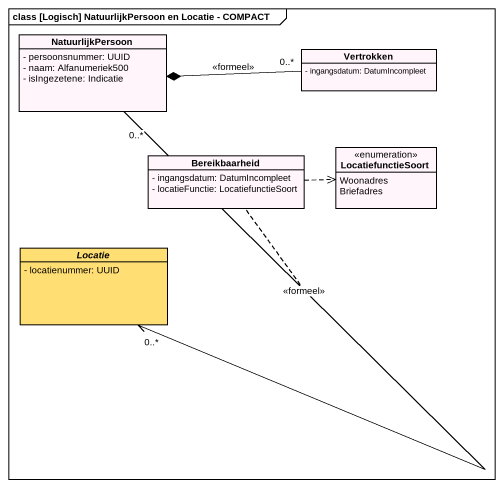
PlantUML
@startuml
mainframe class [Logisch] NatuurlijkPersoon en Locatie - COMPACT
hide circle
hide empty members
skinparam classAttributeIconSize 0
class NatuurlijkPersoon #FFF5FA {
  - persoonsnummer: UUID
  - naam: Alfanumeriek500
  - isIngezetene: Indicatie
}
class Vertrokken #FFF5FA {
  - ingangsdatum: DatumIncompleet
}
class Bereikbaarheid #FFF5FA {
  - ingangsdatum: DatumIncompleet
  - locatieFunctie: LocatiefunctieSoort
}
enum LocatiefunctieSoort #FFF5FA {
  Woonadres
  Briefadres
}
abstract class Locatie #FFDE73 {
  - locatienummer: UUID
}
NatuurlijkPersoon "0..*" --> "0..*" Locatie : <<formeel>>
(NatuurlijkPersoon, Locatie) .. Bereikbaarheid
Vertrokken "0..*" -left-* NatuurlijkPersoon : <<formeel>>
Bereikbaarheid .right.> LocatiefunctieSoort
@enduml
